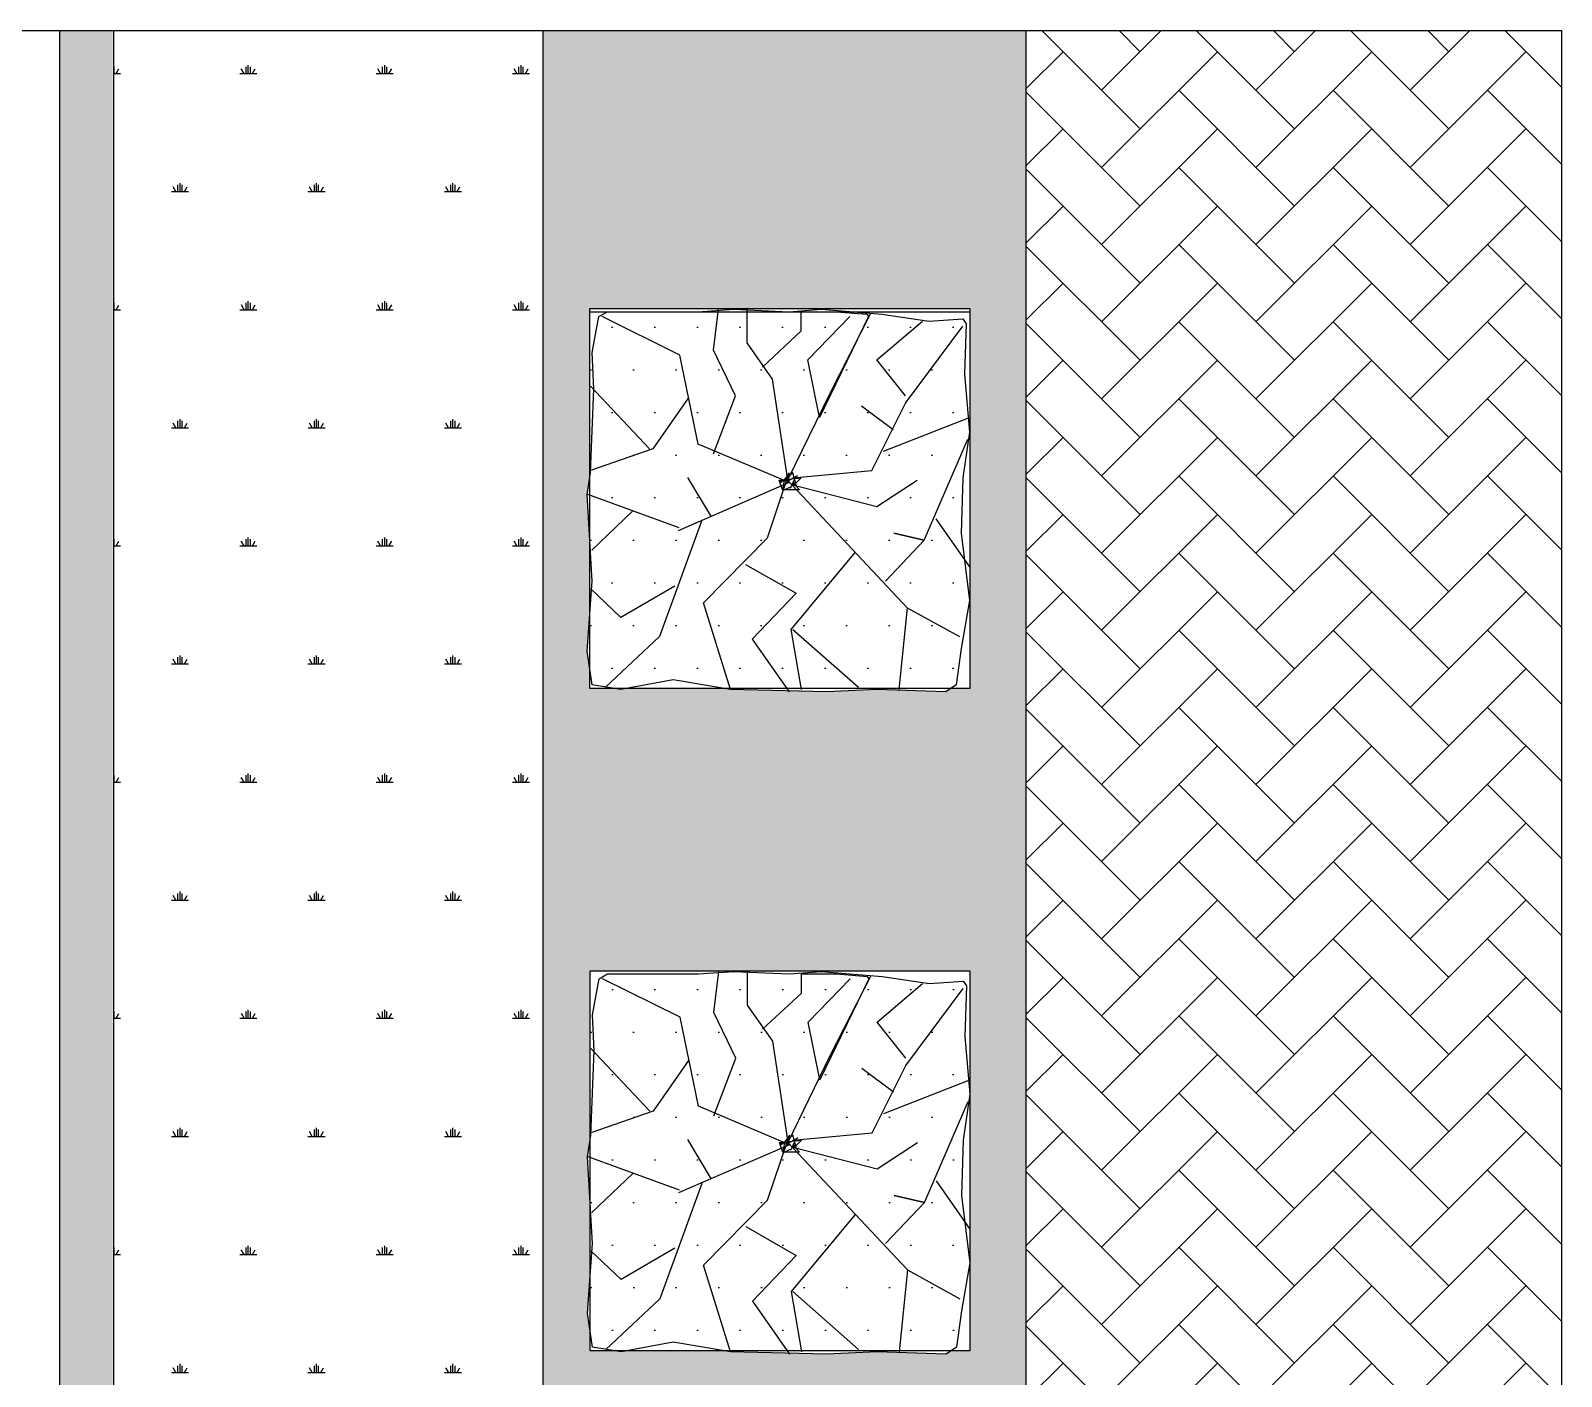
# Model space of a CAD drawing. Header units: millimetres. Extents: x 1205.7 to 1284.3, y 625.1 to 651.5.
# Drawn here: x 1233.114 to 1235.964, y 647.774 to 650.281 of the extents above; entities that cross this region are included whole.
import ezdxf

# ---------------------------------------------------------------- set-up
doc = ezdxf.new("R2010")
doc.units = ezdxf.units.MM
doc.linetypes.add('ACAD_ISO03W100', pattern=[30, 12, -18])
pattern_1 = [(0, (-496.93268, -62.50349), (0.0396875, 0.079375), [0, -0.079375])]
pattern_2 = [(0, (-496.93224, -63.73703), (0.0396875, 0.079375), [0, -0.079375])]

# ---------------------------------------------------------------- blocks, each defined once
blk = doc.blocks.new('hedge 006')
at = {"linetype": 'Continuous'}
for p, q in [((14.7, 556.1), (28, 563.7)), ((28, 563.7), (102.6, 563.7)), ((102.6, 563.7), (171.9, 563.7)), ((171.9, 563.7), (227.9, 567.5)), ((195.9, 502.8), (203.9, 567.5)), ((227.9, 567.5), (315.8, 563.7)), ((249.2, 514.2), (249.2, 567.5)), ((315.8, 563.7), (366.5, 567.5)), ((334.5, 563.7), (390.5, 563.7)), ((334.5, 533.2), (334.5, 563.7)), ((366.5, 567.5), (462.4, 559.9)), ((443.8, 559.9), (379.8, 434.2)), ((390.5, 563.7), (438.4, 559.9)), ((438.4, 559.9), (441.1, 556.1)), ((462.4, 559.9), (537.1, 548.5)), ((4, 498.9), (14.7, 556.1)), ((142.6, 495.1), (20, 556.1)), ((273.2, 476.1), (334.5, 533.2)), ((345.2, 487.5), (411.8, 556.1)), ((441.1, 556.1), (363.8, 396.1)), ((454.4, 487.5), (526.4, 548.5)), ((499.8, 419), (590.4, 540.8)), ((537.1, 548.5), (590.4, 552.3)), ((590.4, 552.3), (595.7, 544.7)), ((595.7, 544.7), (593, 464.7)), ((289.2, 457.1), (249.2, 514.2)), ((6.7, 441.8), (4, 498.9)), ((171.9, 354.2), (142.6, 495.1)), ((230.6, 430.4), (195.9, 502.8)), ((363.8, 396.1), (345.2, 487.5)), ((499.8, 430.4), (454.4, 487.5)), ((593, 464.7), (601, 373.3)), ((94.6, 346.6), (1.3, 445.6)), ((1.3, 308.5), (6.7, 441.8)), ((313.2, 300.9), (289.2, 457.1)), ((155.9, 426.6), (100, 346.6)), ((195.9, 339), (230.6, 430.4)), ((379.8, 434.2), (313.2, 297.1)), ((480.1, 376.5), (430.1, 414)), ((446.4, 312.3), (499.8, 419)), ((465.1, 342.8), (601, 396.1)), ((601, 373.3), (590.4, 300.9)), ((100, 346.6), (1.3, 312.3)), ((315.8, 293.3), (171.9, 354.2)), ((529.1, 201.9), (598.4, 361.8)), ((-4, 274.2), (1.3, 308.5)), ((315.8, 293.3), (139.9, 217.1)), ((192.6, 239), (155.1, 301.5)), ((281.2, 205.7), (313.2, 300.9)), ((299.9, 297.1), (334.5, 300.9)), ((305.2, 281.8), (299.9, 297.1)), ((321.2, 308.5), (302.5, 293.3)), ((302.5, 297.1), (315.8, 297.1)), ((302.5, 293.3), (302.5, 297.1)), ((307.8, 297.1), (305.2, 281.8)), ((315.8, 308.5), (307.8, 297.1)), ((313.2, 293.3), (315.8, 308.5)), ((313.2, 297.1), (502.4, 95.2)), ((315.8, 297.1), (329.2, 304.7)), ((318.5, 285.7), (323.8, 297.1)), ((321.2, 300.9), (446.4, 312.3)), ((326.5, 289.5), (321.2, 308.5)), ((323.8, 297.1), (321.2, 293.3)), ((323.8, 293.3), (321.2, 289.5)), ((321.2, 293.3), (331.8, 281.8)), ((334.5, 300.9), (323.8, 289.5)), ((323.8, 289.5), (323.8, 293.3)), ((454.4, 255.2), (518.4, 297.1)), ((590.4, 300.9), (587.7, 213.3)), ((4, 137.1), (-4, 274.2)), ((141.8, 221.4), (-3, 274.2)), ((331.8, 281.8), (305.2, 281.8)), ((305.2, 281.8), (307.8, 281.8)), ((307.8, 281.8), (315.8, 285.7)), ((315.8, 285.7), (318.5, 285.7)), ((321.2, 289.5), (454.4, 255.2)), ((321.2, 289.5), (326.5, 289.5)), ((67.9, 247.8), (3.2, 186.2)), ((177.2, 232.3), (110.6, 49.5)), ((547.7, 236.1), (601, 160)), ((179.9, 102.8), (281.2, 205.7)), ((467.8, 137.1), (529.1, 201.9)), ((481.1, 213.3), (529.1, 201.9)), ((529.1, 201.9), (481.1, 213.3)), ((587.7, 213.3), (601, 106.6)), ((419.8, 182.8), (318.5, 60.9)), ((246.5, 163.8), (326.5, 118.1)), ((-4, 26.7), (4, 137.1)), ((49.3, 80), (1.3, 125.7)), ((134.6, 129.5), (49.3, 80)), ((222.6, -34.3), (179.9, 102.8)), ((326.5, 118.1), (257.2, 45.7)), ((601, 106.6), (587.7, 30.5)), ((502.4, 95.2), (489.1, -34.3)), ((502.4, 95.2), (585, 49.5)), ((110.6, 49.5), (25.3, -30.5)), ((318.5, 60.9), (334.5, -34.3)), ((321.2, 60.9), (425.1, -30.5)), ((4, -26.7), (-4, 26.7)), ((257.2, 45.7), (315.8, -38.1)), ((587.7, 30.5), (579.7, -26.7)), ((131.9, -19), (49.3, -34.3)), ((222.6, -34.3), (131.9, -19)), ((49.3, -34.3), (4, -26.7)), ((374.5, -38.1), (222.6, -34.3)), ((454.4, -34.3), (374.5, -38.1)), ((563.7, -38.1), (454.4, -34.3)), ((579.7, -26.7), (563.7, -38.1))]:
    blk.add_line(p, q, dxfattribs=at)

msp = doc.modelspace()

# ---------------------------------------------------------------- hatches: boundary and pattern name
at = {"ltscale": 0.01}
h = msp.add_hatch(color=256, dxfattribs=at)
h.dxf.hatch_style = 1
h.paths.add_polyline_path([(1233.1676, 646.1472), (1233.2666, 646.1472), (1233.2666, 650.2809), (1233.1676, 650.2809)])
h = msp.add_hatch(dxfattribs=at)
h.set_pattern_fill('SWAMP', color=256, scale=0.01)
h.set_pattern_definition([(0, (-504.6191, -62.50349), (0.127, 0.219970452), [0.03175, -0.22225]), (90, (-504.60322, -62.50349), (-0.127, 0.219970452), [0.015875, -0.424065905]), (90, (-504.59926, -62.50349), (-0.127, 0.219970452), [0.0127, -0.427240905]), (90, (-504.60719, -62.50349), (-0.127, 0.219970452), [0.0127, -0.427240905]), (60, (-504.59529, -62.50349), (-0.127, 0.219970452), [0.01016, -0.24384]), (120, (-504.61116, -62.50349), (-0.254, 1e-10), [0.01016, -0.24384])])
h.paths.add_polyline_path([(1234.0639, 650.2809), (1233.2681, 650.2809), (1233.2681, 647.8775), (1233.2666, 646.1472), (1234.0639, 646.1472)])
h = msp.add_hatch(dxfattribs=at)
h.set_pattern_fill('GRAVEL', color=256, scale=0.01)
h.set_pattern_definition([(228.0127875, (-504.43622, -62.249487), (-2.03200000016, -2.28599999986), [0.034172144, -3.383048364]), (184.969741, (-504.45908, -62.274887), (3.047999998794, 0.25400001447), [0.058640472, -5.80540489]), (132.5104471, (-504.5175, -62.279967), (2.54000000107, -2.79399999902), [0.041348152, -4.09347228]), (267.273689, (-504.61656, -62.343467), (0.25400000053, 5.07999999997), [0.053400452, -5.286643743]), (292.8336542, (-504.6191, -62.396807), (-1.27000000011, 3.047999999956), [0.05236337, -5.183980775]), (357.273689, (-504.59878, -62.445067), (-5.07999999997, 0.25400000053), [0.053400452, -5.286643743]), (37.69424047, (-504.5454395, -62.447607), (-3.301999999854, -2.54000000019), [0.070619366, -6.99131153]), (72.25532837, (-504.48956, -62.404427), (1.77800000048, 5.58799999985), [0.066671952, -6.60052566]), (121.4295656, (-504.46924, -62.340927), (-2.03200000029, 3.30199999982), [0.0535813, -5.30455457]), (175.2363583, (-504.49718, -62.295207), (2.79399999996, -0.25400000044), [0.061171328, -2.997393695]), (222.3974378, (-504.5581395, -62.290127), (-3.047999999902, -2.794000000106), [0.079107792, -7.83167725]), (138.8140748, (-504.3651, -62.346007), (-1.7779999999, 1.52400000012), [0.027000454, -2.673056582]), (171.4692344, (-504.38542, -62.328227), (3.30200000009, -0.50799999942), [0.051368198, -5.0854639]), (225, (-504.43622, -62.3206), (-4e-17, -0.254), [0.035920934, -0.32328931]), (203.1985905, (-504.454, -62.290127), (1.27000000003, 0.5079999999), [0.019344132, -1.915062237]), (291.8014095, (-504.47178, -62.297747), (-0.254, 0.762), [0.027356562, -1.3404753]), (30.9637565, (-504.46162, -62.323147), (0.762, 0.508), [0.044431966, -1.436629815]), (161.565051, (-504.42352, -62.30029), (0.508, -0.254), [0.032128714, -0.77108981]), (16.3895403, (-504.6191, -62.297747), (2.54, 0.762), [0.0450088, -4.455882667]), (70.3461759, (-504.57592, -62.285047), (-1.0160000001, -2.79399999997), [0.037759894, -3.738221568]), (293.1985905, (-504.42352, -62.249487), (-0.5079999999, 1.27000000004), [0.03868801, -1.89571836]), (343.6104597, (-504.40828, -62.285047), (-2.54000000005, 0.76199999982), [0.0450088, -4.455882667]), (339.4439548, (-504.6191, -62.455227), (-1.27, 0.508), [0.04340352, -2.12677343]), (294.7751406, (-504.57846, -62.470467), (-1.27000000151, 2.79399999931), [0.036367212, -3.600359338]), (66.8014095, (-504.42098, -62.503487), (0.5079999999, 1.27000000003), [0.03868801, -1.89571836]), (17.3540246, (-504.40574, -62.467927), (-3.30199999993, -1.01600000021), [0.042578274, -4.215237598]), (69.4439548, (-504.54544, -62.503487), (-0.508, -1.27), [0.02170176, -2.14847519]), (101.3099325, (-504.43622, -62.503487), (-0.254, 1.016), [0.01295146, -1.282199496]), (165.9637565, (-504.43876, -62.49079), (0.762, -0.254), [0.05236337, -0.99490546]), (186.009006, (-504.48956, -62.478087), (2.53999999999, 0.25400000013), [0.0485267, -4.804136486]), (303.6900675, (-504.46162, -62.34601), (-0.254, 0.508), [0.036632388, -0.879177636]), (353.1572266, (-504.4413, -62.376487), (4.318000000027, -0.507999999774), [0.063955676, -6.331600907]), (60.9453959, (-504.3778, -62.384107), (-1.01600000003, -1.778), [0.026150824, -2.588939232]), (90, (-504.3651, -62.36125), (-0.254, 0.254), [0.01524, -0.23876]), (120.2564372, (-504.49464, -62.470467), (1.01599999988, -1.77800000007), [0.035286696, -3.493394077]), (48.0127875, (-504.51242, -62.439987), (2.03200000017, 2.28599999985), [0.068344288, -3.34887622]), (0, (-504.4667, -62.3892), (0.254, 0.254), [0.06604, -0.18796]), (325.3048465, (-504.40066, -62.389187), (2.54000000096, -1.77799999863), [0.040160956, -3.975931672]), (254.054604, (-504.36764, -62.412047), (-0.254, -1.016), [0.036982908, -1.812165004]), (207.64597536, (-504.3778, -62.447607), (-4.82600000018, -2.539999999663), [0.06021451, -5.961246442]), (175.42607874, (-504.43114, -62.475547), (-3.302, 0.254), [0.063702946, -6.306584646])])
h.paths.add_polyline_path([(1234.9671, 650.2809), (1234.0676, 650.2809), (1234.0676, 646.1472), (1234.9671, 646.1472)])
h.paths.add_polyline_path([(1234.1549, 649.7573), (1234.357, 649.7573), (1234.4229, 649.7618), (1234.5264, 649.7573), (1234.586, 649.7618), (1234.6425, 649.7573), (1234.8625, 649.7573), (1234.8625, 649.0555), (1234.8273, 649.0555), (1234.8182, 649.0489), (1234.6895, 649.0534), (1234.5954, 649.0489), (1234.4166, 649.0534), (1234.4044, 649.0555), (1234.2238, 649.0555), (1234.2127, 649.0534), (1234.2004, 649.0555), (1234.1549, 649.0555), (1234.1549, 649.0919), (1234.1499, 649.1251), (1234.1549, 649.1941), (1234.1549, 649.331), (1234.1499, 649.4166), (1234.1549, 649.4487)], flags=0)
h.paths.add_polyline_path([(1234.1549, 649.7631), (1234.8625, 649.7631), (1234.8625, 649.0555), (1234.8273, 649.0555), (1234.8182, 649.0489), (1234.6895, 649.0534), (1234.5954, 649.0489), (1234.4166, 649.0534), (1234.4044, 649.0555), (1234.2238, 649.0555), (1234.2127, 649.0534), (1234.2004, 649.0555), (1234.1549, 649.0555), (1234.1549, 649.0919), (1234.1499, 649.1251), (1234.1549, 649.1941), (1234.1549, 649.331), (1234.1499, 649.4166), (1234.1549, 649.4487)], flags=16)
h.paths.add_polyline_path([(1234.1625, 649.6138), (1234.1593, 649.6811), (1234.1719, 649.7483), (1234.1876, 649.7573), (1234.2754, 649.7573), (1234.357, 649.7573), (1234.4229, 649.7618), (1234.5264, 649.7573), (1234.586, 649.7618), (1234.699, 649.7528), (1234.7868, 649.7394), (1234.8495, 649.7438), (1234.8558, 649.7349), (1234.8527, 649.6407), (1234.8621, 649.5331), (1234.8495, 649.4479), (1234.8464, 649.3448), (1234.8621, 649.2193), (1234.8464, 649.1296), (1234.837, 649.0624), (1234.8182, 649.0489), (1234.6895, 649.0534), (1234.5954, 649.0489), (1234.4166, 649.0534), (1234.3099, 649.0713), (1234.2127, 649.0534), (1234.1593, 649.0624), (1234.1499, 649.1251), (1234.1593, 649.2552), (1234.1499, 649.4166), (1234.1562, 649.4569)], flags=0)
h.paths.add_polyline_path([(1234.5175, 649.4446), (1234.518, 649.445), (1234.5227, 649.4516), (1234.495, 649.6318), (1234.4781, 649.6559), (1234.5484, 649.7214), (1234.5484, 649.7573), (1234.6142, 649.7573), (1234.6707, 649.7528), (1234.6739, 649.7483), (1234.5829, 649.56), (1234.582, 649.5643), (1234.5279, 649.453), (1234.5327, 649.4569), (1234.5356, 649.4465), (1234.5484, 649.4479), (1234.5382, 649.4371), (1234.5389, 649.4345), (1234.5369, 649.4345), (1234.5452, 649.4255), (1234.5138, 649.4255), (1234.5076, 649.4435)], flags=0)
h.paths.add_polyline_path([(1234.5158, 649.4435), (1234.524, 649.4435), (1234.5239, 649.4428), (1234.5316, 649.4345), (1234.5295, 649.43), (1234.5264, 649.43), (1234.517, 649.4255), (1234.5138, 649.4255), (1234.5169, 649.443)], flags=0)
h.paths.add_polyline_path([(1234.1553, 648.5295), (1234.8629, 648.5295), (1234.8629, 647.8219), (1234.8278, 647.8219), (1234.8186, 647.8154), (1234.69, 647.8199), (1234.5959, 647.8154), (1234.417, 647.8199), (1234.4048, 647.8219), (1234.2243, 647.8219), (1234.2131, 647.8199), (1234.2009, 647.8219), (1234.1553, 647.8219), (1234.1553, 647.8583), (1234.1504, 647.8916), (1234.1553, 647.9606), (1234.1553, 648.0974), (1234.1504, 648.183), (1234.1553, 648.2151)], flags=16)
h.paths.add_polyline_path([(1234.1723, 648.5148), (1234.188, 648.5238), (1234.2759, 648.5238), (1234.3574, 648.5238), (1234.4233, 648.5282), (1234.5268, 648.5238), (1234.5865, 648.5282), (1234.6994, 648.5193), (1234.7872, 648.5058), (1234.85, 648.5103), (1234.8563, 648.5013), (1234.8531, 648.4072), (1234.8625, 648.2996), (1234.85, 648.2144), (1234.8469, 648.1113), (1234.8625, 647.9858), (1234.8469, 647.8961), (1234.8374, 647.8288), (1234.8186, 647.8154), (1234.69, 647.8199), (1234.5959, 647.8154), (1234.417, 647.8199), (1234.3104, 647.8378), (1234.2131, 647.8199), (1234.1598, 647.8288), (1234.1504, 647.8916), (1234.1598, 648.0216), (1234.1504, 648.183), (1234.1566, 648.2234), (1234.1629, 648.3803), (1234.1598, 648.4475)], flags=0)
h.paths.add_polyline_path([(1234.518, 648.211), (1234.5185, 648.2114), (1234.5231, 648.2181), (1234.4955, 648.3982), (1234.4785, 648.4224), (1234.5488, 648.4879), (1234.5488, 648.5238), (1234.6147, 648.5238), (1234.6712, 648.5193), (1234.6743, 648.5148), (1234.5833, 648.3265), (1234.5824, 648.3308), (1234.5283, 648.2195), (1234.5331, 648.2234), (1234.536, 648.213), (1234.5488, 648.2144), (1234.5387, 648.2035), (1234.5394, 648.201), (1234.5373, 648.201), (1234.5457, 648.192), (1234.5143, 648.192), (1234.508, 648.2099)], flags=0)
h.paths.add_polyline_path([(1234.5163, 648.2099), (1234.5245, 648.2099), (1234.5244, 648.2092), (1234.5321, 648.201), (1234.53, 648.1965), (1234.5268, 648.1965), (1234.5174, 648.192), (1234.5143, 648.192), (1234.5174, 648.2095)], flags=0)
h.paths.add_polyline_path([(1234.1549, 647.3197), (1234.8625, 647.3197), (1234.8625, 646.6121), (1234.8273, 646.6121), (1234.8182, 646.6056), (1234.6895, 646.6101), (1234.5954, 646.6056), (1234.4166, 646.6101), (1234.4044, 646.6121), (1234.2238, 646.6121), (1234.2127, 646.6101), (1234.2004, 646.6121), (1234.1549, 646.6121), (1234.1549, 646.6485), (1234.1499, 646.6818), (1234.1549, 646.7508), (1234.1549, 646.8876), (1234.1499, 646.9732), (1234.1549, 647.0053)], flags=16)
h.paths.add_polyline_path([(1234.1719, 647.305), (1234.1876, 647.314), (1234.2754, 647.314), (1234.357, 647.314), (1234.4229, 647.3184), (1234.5264, 647.314), (1234.586, 647.3184), (1234.699, 647.3095), (1234.7868, 647.296), (1234.8495, 647.3005), (1234.8558, 647.2915), (1234.8527, 647.1974), (1234.8621, 647.0898), (1234.8495, 647.0046), (1234.8464, 646.9015), (1234.8621, 646.776), (1234.8464, 646.6863), (1234.837, 646.619), (1234.8182, 646.6056), (1234.6895, 646.6101), (1234.5954, 646.6056), (1234.4166, 646.6101), (1234.3099, 646.628), (1234.2127, 646.6101), (1234.1593, 646.619), (1234.1499, 646.6818), (1234.1593, 646.8118), (1234.1499, 646.9732), (1234.1562, 647.0136), (1234.1625, 647.1705), (1234.1593, 647.2377)], flags=0)
h.paths.add_polyline_path([(1234.5175, 647.0012), (1234.518, 647.0016), (1234.5227, 647.0083), (1234.495, 647.1884), (1234.4781, 647.2126), (1234.5484, 647.2781), (1234.5484, 647.314), (1234.6142, 647.314), (1234.6707, 647.3095), (1234.6739, 647.305), (1234.5829, 647.1167), (1234.582, 647.121), (1234.5279, 647.0097), (1234.5327, 647.0136), (1234.5356, 647.0032), (1234.5484, 647.0046), (1234.5382, 646.9937), (1234.5389, 646.9912), (1234.5369, 646.9912), (1234.5452, 646.9822), (1234.5138, 646.9822), (1234.5076, 647.0001)], flags=0)
h.paths.add_polyline_path([(1234.5158, 647.0001), (1234.524, 647.0001), (1234.5239, 646.9994), (1234.5316, 646.9912), (1234.5295, 646.9867), (1234.5264, 646.9867), (1234.517, 646.9822), (1234.5138, 646.9822), (1234.5169, 646.9997)], flags=0)
at = {"linetype": 'ACAD_ISO03W100', "ltscale": 0.01}
h = msp.add_hatch(dxfattribs=at)
h.set_pattern_fill('AR-HBONE', color=256, scale=0.001)
h.set_pattern_definition([(45, (-504.6191, -62.50349), (0, 0.143684098), [0.3048, -0.1016]), (135, (-504.54726, -62.43165), (1e-17, 0.143684098), [0.3048, -0.1016])])
h.paths.add_polyline_path([(1234.9671, 646.1472), (1235.9642, 646.1472), (1235.9642, 650.2809), (1234.9671, 650.2809)])
h = msp.add_hatch(dxfattribs=at)
h.set_pattern_fill('DOTS', color=256, scale=0.05)
h.set_pattern_definition(pattern_1)
h.paths.add_polyline_path([(1234.747, 649.5952), (1234.6895, 649.6676), (1234.7762, 649.741), (1234.699, 649.7528), (1234.6778, 649.7545), (1234.6578, 649.7151), (1234.5829, 649.56), (1234.582, 649.5643), (1234.5316, 649.4607), (1234.5351, 649.4482), (1234.6801, 649.4614)], flags=16)
h.paths.add_polyline_path([(1234.3267, 649.3525), (1234.5107, 649.4322), (1234.5107, 649.4345), (1234.5061, 649.4476), (1234.357, 649.5107), (1234.339, 649.5971), (1234.2696, 649.4979), (1234.2675, 649.5001), (1234.1569, 649.4617), (1234.15, 649.417)], flags=16)
h.paths.add_polyline_path([(1234.8527, 649.6407), (1234.8561, 649.7443), (1234.8495, 649.7438), (1234.8558, 649.7349), (1234.8527, 649.6407), (1234.8621, 649.5331), (1234.8495, 649.4479), (1234.8464, 649.3448), (1234.8621, 649.2193), (1234.8464, 649.1296), (1234.837, 649.0624), (1234.8182, 649.0489), (1234.6895, 649.0534), (1234.5954, 649.0489), (1234.4166, 649.0534), (1234.3099, 649.0713), (1234.2127, 649.0534), (1234.1593, 649.0624), (1234.1499, 649.1251), (1234.1582, 649.2398), (1234.2127, 649.1879), (1234.3208, 649.2507), (1234.2848, 649.152), (1234.1847, 649.0581), (1234.2127, 649.0534), (1234.3099, 649.0713), (1234.4166, 649.0534), (1234.3664, 649.2148), (1234.4856, 649.3359), (1234.5157, 649.4255), (1234.5138, 649.4255), (1234.517, 649.4435), (1234.5076, 649.4435), (1234.5175, 649.4446), (1234.518, 649.445), (1234.5227, 649.4516), (1234.495, 649.6318), (1234.448, 649.699), (1234.448, 649.7607), (1234.5264, 649.7573), (1234.5484, 649.7589), (1234.5484, 649.7214), (1234.4781, 649.6559), (1234.495, 649.6318), (1234.5227, 649.4516), (1234.5264, 649.4569), (1234.5244, 649.4453), (1234.5484, 649.4479), (1234.5363, 649.4351), (1234.5369, 649.4345), (1234.5389, 649.4345), (1234.5452, 649.4255), (1234.5401, 649.4255), (1234.7025, 649.2523), (1234.7774, 649.3314), (1234.8607, 649.5237), (1234.8621, 649.5331)], flags=16)
h.paths.add_polyline_path([(1234.5141, 649.4442), (1234.5175, 649.4446), (1234.518, 649.445), (1234.5227, 649.4516), (1234.495, 649.6318), (1234.448, 649.699), (1234.448, 649.7607), (1234.4229, 649.7618), (1234.3944, 649.7598), (1234.3852, 649.6856), (1234.426, 649.6004), (1234.3872, 649.4979)], flags=16)
h.paths.add_polyline_path([(1234.5609, 649.6676), (1234.6456, 649.7548), (1234.6142, 649.7573), (1234.5484, 649.7573), (1234.5484, 649.7214), (1234.4781, 649.6559), (1234.495, 649.6318), (1234.5227, 649.4516), (1234.5309, 649.4633), (1234.5316, 649.4607), (1234.582, 649.5643)], flags=16)
h.paths.add_polyline_path([(1234.357, 649.5107), (1234.3872, 649.4979), (1234.426, 649.6004), (1234.3852, 649.6856), (1234.3944, 649.7598), (1234.357, 649.7573), (1234.2754, 649.7573), (1234.1876, 649.7573), (1234.1748, 649.75), (1234.3225, 649.6766)], flags=16)
h.paths.add_polyline_path([(1234.1569, 649.4617), (1234.1549, 649.4487), (1234.1549, 649.4152), (1234.3267, 649.3525), (1234.5107, 649.4322), (1234.5107, 649.4345), (1234.5061, 649.4476), (1234.357, 649.5107), (1234.339, 649.5971), (1234.2696, 649.4979), (1234.2675, 649.5001)], flags=16)
h.paths.add_polyline_path([(1234.1564, 649.4615), (1234.2675, 649.5001), (1234.1624, 649.6117)], flags=16)
h.paths.add_polyline_path([(1234.836, 649.0555), (1234.8625, 649.0555), (1234.8625, 649.2161), (1234.8621, 649.2193), (1234.8464, 649.1296)], flags=17)
h.paths.add_polyline_path([(1234.1549, 649.7631), (1234.1549, 649.0555), (1234.8625, 649.0555), (1234.8625, 649.7631)])
h.paths.add_polyline_path([(1234.8495, 649.7438), (1234.8558, 649.7349), (1234.8527, 649.6407), (1234.8621, 649.5331), (1234.8495, 649.4479), (1234.8464, 649.3448), (1234.8621, 649.2193), (1234.8464, 649.1296), (1234.837, 649.0624), (1234.8182, 649.0489), (1234.6895, 649.0534), (1234.5954, 649.0489), (1234.4166, 649.0534), (1234.3099, 649.0713), (1234.2127, 649.0534), (1234.1593, 649.0624), (1234.1499, 649.1251), (1234.1582, 649.2398), (1234.2127, 649.1879), (1234.3208, 649.2507), (1234.2848, 649.152), (1234.1847, 649.0581), (1234.2127, 649.0534), (1234.3099, 649.0713), (1234.4166, 649.0534), (1234.3664, 649.2148), (1234.4856, 649.3359), (1234.5157, 649.4255), (1234.5138, 649.4255), (1234.517, 649.4435), (1234.5076, 649.4435), (1234.5175, 649.4446), (1234.518, 649.445), (1234.5227, 649.4516), (1234.495, 649.6318), (1234.448, 649.699), (1234.448, 649.7607), (1234.5264, 649.7573), (1234.586, 649.7618), (1234.699, 649.7528), (1234.7868, 649.7394)])
h.paths.add_polyline_path([(1234.8621, 649.2193), (1234.8526, 649.2957), (1234.7966, 649.3757), (1234.7774, 649.3314), (1234.7025, 649.2523), (1234.746, 649.2058), (1234.8497, 649.1485)], flags=16)
h = msp.add_hatch(dxfattribs=at)
h.set_pattern_fill('DOTS', color=256, scale=0.05)
h.set_pattern_definition(pattern_1)
h.paths.add_polyline_path([(1234.747, 649.5952), (1234.6895, 649.6676), (1234.7762, 649.741), (1234.699, 649.7528), (1234.6778, 649.7545), (1234.6578, 649.7151), (1234.5829, 649.56), (1234.582, 649.5643), (1234.5316, 649.4607), (1234.5351, 649.4482), (1234.6801, 649.4614)], flags=16)
h.paths.add_polyline_path([(1234.3267, 649.3525), (1234.5107, 649.4322), (1234.5107, 649.4345), (1234.5061, 649.4476), (1234.357, 649.5107), (1234.339, 649.5971), (1234.2696, 649.4979), (1234.2675, 649.5001), (1234.1569, 649.4617), (1234.15, 649.417)], flags=16)
h.paths.add_polyline_path([(1234.8527, 649.6407), (1234.8561, 649.7443), (1234.8495, 649.7438), (1234.8558, 649.7349), (1234.8527, 649.6407), (1234.8621, 649.5331), (1234.8495, 649.4479), (1234.8464, 649.3448), (1234.8621, 649.2193), (1234.8464, 649.1296), (1234.837, 649.0624), (1234.8182, 649.0489), (1234.6895, 649.0534), (1234.5954, 649.0489), (1234.4166, 649.0534), (1234.3099, 649.0713), (1234.2127, 649.0534), (1234.1593, 649.0624), (1234.1499, 649.1251), (1234.1582, 649.2398), (1234.2127, 649.1879), (1234.3208, 649.2507), (1234.2848, 649.152), (1234.1847, 649.0581), (1234.2127, 649.0534), (1234.3099, 649.0713), (1234.4166, 649.0534), (1234.3664, 649.2148), (1234.4856, 649.3359), (1234.5157, 649.4255), (1234.5138, 649.4255), (1234.517, 649.4435), (1234.5076, 649.4435), (1234.5175, 649.4446), (1234.518, 649.445), (1234.5227, 649.4516), (1234.495, 649.6318), (1234.448, 649.699), (1234.448, 649.7607), (1234.5264, 649.7573), (1234.5484, 649.7589), (1234.5484, 649.7214), (1234.4781, 649.6559), (1234.495, 649.6318), (1234.5227, 649.4516), (1234.5264, 649.4569), (1234.5244, 649.4453), (1234.5484, 649.4479), (1234.5363, 649.4351), (1234.5369, 649.4345), (1234.5389, 649.4345), (1234.5452, 649.4255), (1234.5401, 649.4255), (1234.7025, 649.2523), (1234.7774, 649.3314), (1234.8607, 649.5237), (1234.8621, 649.5331)], flags=17)
h.paths.add_polyline_path([(1234.5141, 649.4442), (1234.5175, 649.4446), (1234.518, 649.445), (1234.5227, 649.4516), (1234.495, 649.6318), (1234.448, 649.699), (1234.448, 649.7607), (1234.4229, 649.7618), (1234.3944, 649.7598), (1234.3852, 649.6856), (1234.426, 649.6004), (1234.3872, 649.4979)], flags=17)
h.paths.add_polyline_path([(1234.5609, 649.6676), (1234.6456, 649.7548), (1234.6142, 649.7573), (1234.5484, 649.7573), (1234.5484, 649.7214), (1234.4781, 649.6559), (1234.495, 649.6318), (1234.5227, 649.4516), (1234.5309, 649.4633), (1234.5316, 649.4607), (1234.582, 649.5643)], flags=16)
h.paths.add_polyline_path([(1234.357, 649.5107), (1234.3872, 649.4979), (1234.426, 649.6004), (1234.3852, 649.6856), (1234.3944, 649.7598), (1234.357, 649.7573), (1234.2754, 649.7573), (1234.1876, 649.7573), (1234.1748, 649.75), (1234.3225, 649.6766)], flags=16)
h.paths.add_polyline_path([(1234.1569, 649.4617), (1234.1549, 649.4487), (1234.1549, 649.4152), (1234.3267, 649.3525), (1234.5107, 649.4322), (1234.5107, 649.4345), (1234.5061, 649.4476), (1234.357, 649.5107), (1234.339, 649.5971), (1234.2696, 649.4979), (1234.2675, 649.5001)], flags=0)
h.paths.add_polyline_path([(1234.1564, 649.4615), (1234.2675, 649.5001), (1234.1624, 649.6117)], flags=16)
h.paths.add_polyline_path([(1234.836, 649.0555), (1234.8625, 649.0555), (1234.8625, 649.2161), (1234.8621, 649.2193), (1234.8464, 649.1296)])
h.paths.add_polyline_path([(1234.8495, 649.7438), (1234.8558, 649.7349), (1234.8527, 649.6407), (1234.8621, 649.5331), (1234.8495, 649.4479), (1234.8464, 649.3448), (1234.8621, 649.2193), (1234.8464, 649.1296), (1234.837, 649.0624), (1234.8182, 649.0489), (1234.6895, 649.0534), (1234.5954, 649.0489), (1234.4166, 649.0534), (1234.3099, 649.0713), (1234.2127, 649.0534), (1234.1593, 649.0624), (1234.1499, 649.1251), (1234.1582, 649.2398), (1234.2127, 649.1879), (1234.3208, 649.2507), (1234.2848, 649.152), (1234.1847, 649.0581), (1234.2127, 649.0534), (1234.3099, 649.0713), (1234.4166, 649.0534), (1234.3664, 649.2148), (1234.4856, 649.3359), (1234.5157, 649.4255), (1234.5138, 649.4255), (1234.517, 649.4435), (1234.5076, 649.4435), (1234.5175, 649.4446), (1234.518, 649.445), (1234.5227, 649.4516), (1234.495, 649.6318), (1234.448, 649.699), (1234.448, 649.7607), (1234.5264, 649.7573), (1234.586, 649.7618), (1234.699, 649.7528), (1234.7868, 649.7394)])
h.paths.add_polyline_path([(1234.8621, 649.2193), (1234.8526, 649.2957), (1234.7966, 649.3757), (1234.7774, 649.3314), (1234.7025, 649.2523), (1234.746, 649.2058), (1234.8497, 649.1485)], flags=16)
h = msp.add_hatch(dxfattribs=at)
h.set_pattern_fill('DOTS', color=256, scale=0.05)
h.set_pattern_definition(pattern_1)
h.paths.add_polyline_path([(1234.747, 649.5952), (1234.6895, 649.6676), (1234.7762, 649.741), (1234.699, 649.7528), (1234.6778, 649.7545), (1234.6578, 649.7151), (1234.5829, 649.56), (1234.582, 649.5643), (1234.5316, 649.4607), (1234.5351, 649.4482), (1234.6801, 649.4614)], flags=17)
h.paths.add_polyline_path([(1234.3267, 649.3525), (1234.5107, 649.4322), (1234.5107, 649.4345), (1234.5061, 649.4476), (1234.357, 649.5107), (1234.339, 649.5971), (1234.2696, 649.4979), (1234.2675, 649.5001), (1234.1569, 649.4617), (1234.15, 649.417)], flags=17)
h.paths.add_polyline_path([(1234.8527, 649.6407), (1234.8561, 649.7443), (1234.8495, 649.7438), (1234.8558, 649.7349), (1234.8527, 649.6407), (1234.8621, 649.5331), (1234.8495, 649.4479), (1234.8464, 649.3448), (1234.8621, 649.2193), (1234.8464, 649.1296), (1234.837, 649.0624), (1234.8182, 649.0489), (1234.6895, 649.0534), (1234.5954, 649.0489), (1234.4166, 649.0534), (1234.3099, 649.0713), (1234.2127, 649.0534), (1234.1593, 649.0624), (1234.1499, 649.1251), (1234.1582, 649.2398), (1234.2127, 649.1879), (1234.3208, 649.2507), (1234.2848, 649.152), (1234.1847, 649.0581), (1234.2127, 649.0534), (1234.3099, 649.0713), (1234.4166, 649.0534), (1234.3664, 649.2148), (1234.4856, 649.3359), (1234.5157, 649.4255), (1234.5138, 649.4255), (1234.517, 649.4435), (1234.5076, 649.4435), (1234.5175, 649.4446), (1234.518, 649.445), (1234.5227, 649.4516), (1234.495, 649.6318), (1234.448, 649.699), (1234.448, 649.7607), (1234.5264, 649.7573), (1234.5484, 649.7589), (1234.5484, 649.7214), (1234.4781, 649.6559), (1234.495, 649.6318), (1234.5227, 649.4516), (1234.5264, 649.4569), (1234.5244, 649.4453), (1234.5484, 649.4479), (1234.5363, 649.4351), (1234.5369, 649.4345), (1234.5389, 649.4345), (1234.5452, 649.4255), (1234.5401, 649.4255), (1234.7025, 649.2523), (1234.7774, 649.3314), (1234.8607, 649.5237), (1234.8621, 649.5331)])
h.paths.add_polyline_path([(1234.5141, 649.4442), (1234.5175, 649.4446), (1234.518, 649.445), (1234.5227, 649.4516), (1234.495, 649.6318), (1234.448, 649.699), (1234.448, 649.7607), (1234.4229, 649.7618), (1234.3944, 649.7598), (1234.3852, 649.6856), (1234.426, 649.6004), (1234.3872, 649.4979)])
h.paths.add_polyline_path([(1234.5609, 649.6676), (1234.6456, 649.7548), (1234.6142, 649.7573), (1234.5484, 649.7573), (1234.5484, 649.7214), (1234.4781, 649.6559), (1234.495, 649.6318), (1234.5227, 649.4516), (1234.5309, 649.4633), (1234.5316, 649.4607), (1234.582, 649.5643)], flags=17)
h.paths.add_polyline_path([(1234.357, 649.5107), (1234.3872, 649.4979), (1234.426, 649.6004), (1234.3852, 649.6856), (1234.3944, 649.7598), (1234.357, 649.7573), (1234.2754, 649.7573), (1234.1876, 649.7573), (1234.1748, 649.75), (1234.3225, 649.6766)], flags=17)
h.paths.add_polyline_path([(1234.1569, 649.4617), (1234.1549, 649.4487), (1234.1549, 649.4152), (1234.3267, 649.3525), (1234.5107, 649.4322), (1234.5107, 649.4345), (1234.5061, 649.4476), (1234.357, 649.5107), (1234.339, 649.5971), (1234.2696, 649.4979), (1234.2675, 649.5001)], flags=16)
h.paths.add_polyline_path([(1234.1564, 649.4615), (1234.2675, 649.5001), (1234.1624, 649.6117)], flags=17)
h.paths.add_polyline_path([(1234.836, 649.0555), (1234.8625, 649.0555), (1234.8625, 649.2161), (1234.8621, 649.2193), (1234.8464, 649.1296)])
h.paths.add_polyline_path([(1234.3637, 649.3685), (1234.2848, 649.152), (1234.1847, 649.0581), (1234.2127, 649.0534), (1234.3099, 649.0713), (1234.4166, 649.0534), (1234.3664, 649.2148), (1234.4856, 649.3359), (1234.5148, 649.4228), (1234.5114, 649.4325)], flags=17)
h.paths.add_polyline_path([(1234.5076, 649.4435), (1234.5158, 649.4435), (1234.5141, 649.4442)], flags=17)
h.paths.add_polyline_path([(1234.235, 649.3859), (1234.1561, 649.3108), (1234.1499, 649.417)])
h.paths.add_polyline_path([(1234.8621, 649.2193), (1234.8526, 649.2957), (1234.7966, 649.3757), (1234.7774, 649.3314), (1234.7025, 649.2523), (1234.746, 649.2058), (1234.8497, 649.1485)], flags=17)
h = msp.add_hatch(dxfattribs=at)
h.set_pattern_fill('DOTS', color=256, scale=0.05)
h.set_pattern_definition(pattern_2)
h.paths.add_polyline_path([(1234.8625, 648.2996), (1234.85, 648.2144), (1234.8469, 648.1113), (1234.8625, 647.9858), (1234.8469, 647.8961), (1234.8374, 647.8288), (1234.8186, 647.8154), (1234.69, 647.8199), (1234.5959, 647.8154), (1234.417, 647.8199), (1234.3104, 647.8378), (1234.2131, 647.8199), (1234.1851, 647.8246), (1234.2853, 647.9185), (1234.3642, 648.135), (1234.5119, 648.1989), (1234.508, 648.2099), (1234.518, 648.211), (1234.5185, 648.2114), (1234.5268, 648.2234), (1234.5258, 648.2174), (1234.5283, 648.2195), (1234.6021, 648.3713), (1234.6583, 648.4816), (1234.6743, 648.5148), (1234.6712, 648.5193), (1234.6147, 648.5238), (1234.5865, 648.5282), (1234.6994, 648.5193), (1234.7872, 648.5058), (1234.85, 648.5103), (1234.8563, 648.5013), (1234.8531, 648.4072)], flags=16)
h.paths.add_polyline_path([(1234.5394, 648.201), (1234.5373, 648.201), (1234.5457, 648.192), (1234.5143, 648.192), (1234.5174, 648.2099), (1234.5268, 648.2099), (1234.5355, 648.2149)], flags=0)
h.paths.add_polyline_path([(1234.5322, 648.2012), (1234.5321, 648.201), (1234.5327, 648.2003), (1234.5363, 648.2054), (1234.5363, 648.2001)], flags=0)
h.paths.add_polyline_path([(1234.4955, 648.3982), (1234.4484, 648.4655), (1234.4484, 648.5271), (1234.4233, 648.5282), (1234.3948, 648.5263), (1234.3857, 648.452), (1234.4264, 648.3668), (1234.3876, 648.2644), (1234.5146, 648.2106), (1234.518, 648.211), (1234.5185, 648.2114), (1234.5231, 648.2181)], flags=16)
h.paths.add_polyline_path([(1234.6021, 648.3713), (1234.6583, 648.4816), (1234.6743, 648.5148), (1234.6712, 648.5193), (1234.6147, 648.5238), (1234.5488, 648.5238), (1234.5488, 648.4879), (1234.4785, 648.4224), (1234.4955, 648.3982), (1234.5231, 648.2181), (1234.5268, 648.2234), (1234.5258, 648.2174), (1234.5283, 648.2195)], flags=0)
h.paths.add_polyline_path([(1234.3857, 648.452), (1234.3948, 648.5263), (1234.3574, 648.5238), (1234.2759, 648.5238), (1234.188, 648.5238), (1234.1723, 648.5148), (1234.1598, 648.4475), (1234.163, 648.378), (1234.268, 648.2666), (1234.2727, 648.2682), (1234.3394, 648.3636), (1234.3574, 648.2772), (1234.3876, 648.2644), (1234.4264, 648.3668)], flags=16)
h.paths.add_polyline_path([(1234.3574, 648.2772), (1234.3394, 648.3636), (1234.2727, 648.2682), (1234.268, 648.2666), (1234.1568, 648.2279), (1234.1566, 648.2234), (1234.1553, 648.2151), (1234.1553, 648.0974), (1234.1598, 648.0216), (1234.1553, 647.9606), (1234.1553, 647.8583), (1234.1598, 647.8288), (1234.1851, 647.8246), (1234.2853, 647.9185), (1234.3637, 648.1337), (1234.3642, 648.135), (1234.5119, 648.1989), (1234.508, 648.2099), (1234.5146, 648.2106)], flags=0)
h.paths.add_polyline_path([(1234.1628, 648.3782), (1234.1568, 648.2279), (1234.268, 648.2666)], flags=16)
h.paths.add_polyline_path([(1234.8629, 648.048), (1234.853, 648.0622), (1234.8625, 647.9858), (1234.8469, 647.8961), (1234.8374, 647.8288), (1234.8278, 647.8219), (1234.8629, 647.8219)], flags=16)
h.paths.add_polyline_path([(1234.8629, 648.048), (1234.853, 648.0622), (1234.8625, 647.9858), (1234.8469, 647.8961), (1234.8374, 647.8288), (1234.8186, 647.8154), (1234.69, 647.8199), (1234.5959, 647.8154), (1234.417, 647.8199), (1234.3104, 647.8378), (1234.2131, 647.8199), (1234.1598, 647.8288), (1234.1504, 647.8916), (1234.1598, 648.0216), (1234.1504, 648.183), (1234.1566, 648.2234), (1234.1629, 648.3803), (1234.1598, 648.4475), (1234.1723, 648.5148), (1234.188, 648.5238), (1234.2759, 648.5238), (1234.3574, 648.5238), (1234.3948, 648.5263), (1234.3952, 648.5295), (1234.8629, 648.5295)])
h.paths.add_polyline_path([(1234.4785, 648.4224), (1234.5488, 648.4879), (1234.5488, 648.5238), (1234.6147, 648.5238), (1234.6712, 648.5193), (1234.6748, 648.5141), (1234.6583, 648.4816), (1234.5833, 648.3265), (1234.5824, 648.3308), (1234.5283, 648.2195), (1234.5331, 648.2234), (1234.536, 648.213), (1234.5488, 648.2144), (1234.5387, 648.2035), (1234.5394, 648.201), (1234.5373, 648.201), (1234.5457, 648.192), (1234.5143, 648.192), (1234.508, 648.2099), (1234.518, 648.211), (1234.5185, 648.2114), (1234.5231, 648.2181), (1234.4955, 648.3982)], flags=16)
h.paths.add_polyline_path([(1234.5245, 648.2099), (1234.5239, 648.2067), (1234.5268, 648.2054), (1234.5196, 648.2023), (1234.5162, 648.192), (1234.5143, 648.192), (1234.5174, 648.2095), (1234.5163, 648.2099)], flags=0)
h.paths.add_polyline_path([(1234.5394, 648.201), (1234.5373, 648.201), (1234.5457, 648.192), (1234.5143, 648.192), (1234.5174, 648.2099), (1234.5166, 648.2099), (1234.5112, 648.2054), (1234.5112, 648.2099), (1234.5166, 648.2099), (1234.5185, 648.2114), (1234.5231, 648.2181), (1234.4955, 648.3982), (1234.4785, 648.4224), (1234.5488, 648.4879), (1234.5488, 648.5238), (1234.6147, 648.5238), (1234.6712, 648.5193), (1234.6748, 648.5141), (1234.6583, 648.4816), (1234.5833, 648.3265), (1234.5824, 648.3308), (1234.5283, 648.2195), (1234.5331, 648.2234)], flags=16)
h.paths.add_polyline_path([(1234.6021, 648.3713), (1234.6583, 648.4816), (1234.6743, 648.5148), (1234.6712, 648.5193), (1234.6147, 648.5238), (1234.5488, 648.5238), (1234.5488, 648.4879), (1234.4785, 648.4224), (1234.4955, 648.3982), (1234.5231, 648.2181), (1234.5268, 648.2234), (1234.5258, 648.2174), (1234.5283, 648.2195), (1234.5824, 648.3308)], flags=0)
h.paths.add_polyline_path([(1234.508, 648.2099), (1234.5146, 648.2106), (1234.3574, 648.2772), (1234.3394, 648.3636), (1234.2727, 648.2682), (1234.1568, 648.2279), (1234.1566, 648.2234), (1234.1553, 648.2151), (1234.1553, 648.0974), (1234.1598, 648.0216), (1234.1553, 647.9606), (1234.1553, 647.8583), (1234.1598, 647.8288), (1234.1851, 647.8246), (1234.2853, 647.9185), (1234.3637, 648.1337), (1234.3642, 648.135), (1234.5119, 648.1989)], flags=0)
h.paths.add_polyline_path([(1234.3857, 648.452), (1234.3948, 648.5263), (1234.3574, 648.5238), (1234.2759, 648.5238), (1234.188, 648.5238), (1234.1723, 648.5148), (1234.1598, 648.4475), (1234.163, 648.378), (1234.268, 648.2666), (1234.2727, 648.2682), (1234.3386, 648.3624), (1234.3394, 648.3636), (1234.3574, 648.2772), (1234.3876, 648.2644), (1234.4264, 648.3668)], flags=0)
h.paths.add_polyline_path([(1234.3637, 648.1337), (1234.3642, 648.135), (1234.5119, 648.1989), (1234.508, 648.2099), (1234.5146, 648.2106), (1234.3574, 648.2772), (1234.3394, 648.3636), (1234.3386, 648.3624), (1234.2727, 648.2682), (1234.268, 648.2666), (1234.1568, 648.2279), (1234.1566, 648.2234), (1234.1553, 648.2151), (1234.1553, 648.0974), (1234.1598, 648.0216), (1234.1553, 647.9606), (1234.1553, 647.8583), (1234.1598, 647.8288), (1234.1851, 647.8246), (1234.2853, 647.9185)], flags=16)
h = msp.add_hatch(dxfattribs=at)
h.set_pattern_fill('DOTS', color=256, scale=0.05)
h.set_pattern_definition(pattern_2)
h.paths.add_polyline_path([(1234.8625, 648.2996), (1234.85, 648.2144), (1234.8469, 648.1113), (1234.8625, 647.9858), (1234.8469, 647.8961), (1234.8374, 647.8288), (1234.8186, 647.8154), (1234.69, 647.8199), (1234.5959, 647.8154), (1234.417, 647.8199), (1234.3104, 647.8378), (1234.2131, 647.8199), (1234.1851, 647.8246), (1234.2853, 647.9185), (1234.3642, 648.135), (1234.5119, 648.1989), (1234.508, 648.2099), (1234.518, 648.211), (1234.5185, 648.2114), (1234.5268, 648.2234), (1234.5258, 648.2174), (1234.5283, 648.2195), (1234.6021, 648.3713), (1234.6583, 648.4816), (1234.6743, 648.5148), (1234.6712, 648.5193), (1234.6147, 648.5238), (1234.5865, 648.5282), (1234.6994, 648.5193), (1234.7872, 648.5058), (1234.85, 648.5103), (1234.8563, 648.5013), (1234.8531, 648.4072)], flags=16)
h.paths.add_polyline_path([(1234.5394, 648.201), (1234.5373, 648.201), (1234.5457, 648.192), (1234.5143, 648.192), (1234.5174, 648.2099), (1234.5268, 648.2099), (1234.5355, 648.2149)], flags=0)
h.paths.add_polyline_path([(1234.5322, 648.2012), (1234.5321, 648.201), (1234.5327, 648.2003), (1234.5363, 648.2054), (1234.5363, 648.2001)], flags=0)
h.paths.add_polyline_path([(1234.4955, 648.3982), (1234.4484, 648.4655), (1234.4484, 648.5271), (1234.4233, 648.5282), (1234.3948, 648.5263), (1234.3857, 648.452), (1234.4264, 648.3668), (1234.3876, 648.2644), (1234.5146, 648.2106), (1234.518, 648.211), (1234.5185, 648.2114), (1234.5231, 648.2181)], flags=16)
h.paths.add_polyline_path([(1234.6021, 648.3713), (1234.6583, 648.4816), (1234.6743, 648.5148), (1234.6712, 648.5193), (1234.6147, 648.5238), (1234.5488, 648.5238), (1234.5488, 648.4879), (1234.4785, 648.4224), (1234.4955, 648.3982), (1234.5231, 648.2181), (1234.5268, 648.2234), (1234.5258, 648.2174), (1234.5283, 648.2195)], flags=0)
h.paths.add_polyline_path([(1234.3857, 648.452), (1234.3948, 648.5263), (1234.3574, 648.5238), (1234.2759, 648.5238), (1234.188, 648.5238), (1234.1723, 648.5148), (1234.1598, 648.4475), (1234.163, 648.378), (1234.268, 648.2666), (1234.2727, 648.2682), (1234.3394, 648.3636), (1234.3574, 648.2772), (1234.3876, 648.2644), (1234.4264, 648.3668)], flags=16)
h.paths.add_polyline_path([(1234.3574, 648.2772), (1234.3394, 648.3636), (1234.2727, 648.2682), (1234.268, 648.2666), (1234.1568, 648.2279), (1234.1566, 648.2234), (1234.1553, 648.2151), (1234.1553, 648.0974), (1234.1598, 648.0216), (1234.1553, 647.9606), (1234.1553, 647.8583), (1234.1598, 647.8288), (1234.1851, 647.8246), (1234.2853, 647.9185), (1234.3637, 648.1337), (1234.3642, 648.135), (1234.5119, 648.1989), (1234.508, 648.2099), (1234.5146, 648.2106)], flags=0)
h.paths.add_polyline_path([(1234.1628, 648.3782), (1234.1568, 648.2279), (1234.268, 648.2666)], flags=16)
h.paths.add_polyline_path([(1234.8629, 648.048), (1234.853, 648.0622), (1234.8625, 647.9858), (1234.8469, 647.8961), (1234.8374, 647.8288), (1234.8278, 647.8219), (1234.8629, 647.8219)], flags=16)
h.paths.add_polyline_path([(1234.8629, 648.5295), (1234.1553, 648.5295), (1234.1553, 648.2151), (1234.1566, 648.2234), (1234.1568, 648.2279), (1234.1629, 648.3803), (1234.1598, 648.4475), (1234.1723, 648.5148), (1234.188, 648.5238), (1234.2759, 648.5238), (1234.3574, 648.5238), (1234.3948, 648.5263), (1234.4233, 648.5282), (1234.4484, 648.5271), (1234.4484, 648.4655), (1234.4785, 648.4224), (1234.5488, 648.4879), (1234.5488, 648.5238), (1234.6147, 648.5238), (1234.5865, 648.5282), (1234.6994, 648.5193), (1234.7872, 648.5058), (1234.85, 648.5103), (1234.8563, 648.5013), (1234.8531, 648.4072), (1234.8625, 648.2996), (1234.85, 648.2144), (1234.8469, 648.1113), (1234.853, 648.0622), (1234.8629, 648.048)], flags=17)
h.paths.add_polyline_path([(1234.4785, 648.4224), (1234.5488, 648.4879), (1234.5488, 648.5238), (1234.6147, 648.5238), (1234.6712, 648.5193), (1234.6748, 648.5141), (1234.6583, 648.4816), (1234.5833, 648.3265), (1234.5824, 648.3308), (1234.5283, 648.2195), (1234.5331, 648.2234), (1234.536, 648.213), (1234.5488, 648.2144), (1234.5387, 648.2035), (1234.5394, 648.201), (1234.5373, 648.201), (1234.5457, 648.192), (1234.5143, 648.192), (1234.508, 648.2099), (1234.518, 648.211), (1234.5185, 648.2114), (1234.5231, 648.2181), (1234.4955, 648.3982)], flags=16)
h.paths.add_polyline_path([(1234.5245, 648.2099), (1234.5239, 648.2067), (1234.5268, 648.2054), (1234.5196, 648.2023), (1234.5162, 648.192), (1234.5143, 648.192), (1234.5174, 648.2095), (1234.5163, 648.2099)], flags=0)
h.paths.add_polyline_path([(1234.5394, 648.201), (1234.5373, 648.201), (1234.5457, 648.192), (1234.5143, 648.192), (1234.5174, 648.2099), (1234.5166, 648.2099), (1234.5112, 648.2054), (1234.5112, 648.2099), (1234.5166, 648.2099), (1234.5185, 648.2114), (1234.5231, 648.2181), (1234.4955, 648.3982), (1234.4785, 648.4224), (1234.5488, 648.4879), (1234.5488, 648.5238), (1234.6147, 648.5238), (1234.6712, 648.5193), (1234.6748, 648.5141), (1234.6583, 648.4816), (1234.5833, 648.3265), (1234.5824, 648.3308), (1234.5283, 648.2195), (1234.5331, 648.2234)], flags=16)
h.paths.add_polyline_path([(1234.6021, 648.3713), (1234.6583, 648.4816), (1234.6743, 648.5148), (1234.6712, 648.5193), (1234.6147, 648.5238), (1234.5488, 648.5238), (1234.5488, 648.4879), (1234.4785, 648.4224), (1234.4955, 648.3982), (1234.5231, 648.2181), (1234.5268, 648.2234), (1234.5258, 648.2174), (1234.5283, 648.2195), (1234.5824, 648.3308)], flags=0)
h.paths.add_polyline_path([(1234.508, 648.2099), (1234.5146, 648.2106), (1234.3574, 648.2772), (1234.3394, 648.3636), (1234.2727, 648.2682), (1234.1568, 648.2279), (1234.1566, 648.2234), (1234.1553, 648.2151), (1234.1553, 648.0974), (1234.1598, 648.0216), (1234.1553, 647.9606), (1234.1553, 647.8583), (1234.1598, 647.8288), (1234.1851, 647.8246), (1234.2853, 647.9185), (1234.3637, 648.1337), (1234.3642, 648.135), (1234.5119, 648.1989)], flags=0)
h.paths.add_polyline_path([(1234.3857, 648.452), (1234.3948, 648.5263), (1234.3574, 648.5238), (1234.2759, 648.5238), (1234.188, 648.5238), (1234.1723, 648.5148), (1234.1598, 648.4475), (1234.163, 648.378), (1234.268, 648.2666), (1234.2727, 648.2682), (1234.3386, 648.3624), (1234.3394, 648.3636), (1234.3574, 648.2772), (1234.3876, 648.2644), (1234.4264, 648.3668)], flags=0)
h.paths.add_polyline_path([(1234.3637, 648.1337), (1234.3642, 648.135), (1234.5119, 648.1989), (1234.508, 648.2099), (1234.5146, 648.2106), (1234.3574, 648.2772), (1234.3394, 648.3636), (1234.3386, 648.3624), (1234.2727, 648.2682), (1234.268, 648.2666), (1234.1568, 648.2279), (1234.1566, 648.2234), (1234.1553, 648.2151), (1234.1553, 648.0974), (1234.1598, 648.0216), (1234.1553, 647.9606), (1234.1553, 647.8583), (1234.1598, 647.8288), (1234.1851, 647.8246), (1234.2853, 647.9185)], flags=16)
h = msp.add_hatch(dxfattribs=at)
h.set_pattern_fill('DOTS', color=256, scale=0.05)
h.set_pattern_definition(pattern_2)
h.paths.add_polyline_path([(1234.8625, 648.2996), (1234.85, 648.2144), (1234.8469, 648.1113), (1234.8625, 647.9858), (1234.8469, 647.8961), (1234.8374, 647.8288), (1234.8186, 647.8154), (1234.69, 647.8199), (1234.5959, 647.8154), (1234.417, 647.8199), (1234.3104, 647.8378), (1234.2131, 647.8199), (1234.1851, 647.8246), (1234.2853, 647.9185), (1234.3642, 648.135), (1234.5119, 648.1989), (1234.508, 648.2099), (1234.518, 648.211), (1234.5185, 648.2114), (1234.5268, 648.2234), (1234.5258, 648.2174), (1234.5283, 648.2195), (1234.6021, 648.3713), (1234.6583, 648.4816), (1234.6743, 648.5148), (1234.6712, 648.5193), (1234.6147, 648.5238), (1234.5865, 648.5282), (1234.6994, 648.5193), (1234.7872, 648.5058), (1234.85, 648.5103), (1234.8563, 648.5013), (1234.8531, 648.4072)], flags=16)
h.paths.add_polyline_path([(1234.5394, 648.201), (1234.5373, 648.201), (1234.5457, 648.192), (1234.5143, 648.192), (1234.5174, 648.2099), (1234.5268, 648.2099), (1234.5355, 648.2149)], flags=0)
h.paths.add_polyline_path([(1234.5322, 648.2012), (1234.5321, 648.201), (1234.5327, 648.2003), (1234.5363, 648.2054), (1234.5363, 648.2001)], flags=0)
h.paths.add_polyline_path([(1234.4955, 648.3982), (1234.4484, 648.4655), (1234.4484, 648.5271), (1234.4233, 648.5282), (1234.3948, 648.5263), (1234.3857, 648.452), (1234.4264, 648.3668), (1234.3876, 648.2644), (1234.5146, 648.2106), (1234.518, 648.211), (1234.5185, 648.2114), (1234.5231, 648.2181)], flags=16)
h.paths.add_polyline_path([(1234.6021, 648.3713), (1234.6583, 648.4816), (1234.6743, 648.5148), (1234.6712, 648.5193), (1234.6147, 648.5238), (1234.5488, 648.5238), (1234.5488, 648.4879), (1234.4785, 648.4224), (1234.4955, 648.3982), (1234.5231, 648.2181), (1234.5268, 648.2234), (1234.5258, 648.2174), (1234.5283, 648.2195)], flags=0)
h.paths.add_polyline_path([(1234.3857, 648.452), (1234.3948, 648.5263), (1234.3574, 648.5238), (1234.2759, 648.5238), (1234.188, 648.5238), (1234.1723, 648.5148), (1234.1598, 648.4475), (1234.163, 648.378), (1234.268, 648.2666), (1234.2727, 648.2682), (1234.3394, 648.3636), (1234.3574, 648.2772), (1234.3876, 648.2644), (1234.4264, 648.3668)], flags=16)
h.paths.add_polyline_path([(1234.3574, 648.2772), (1234.3394, 648.3636), (1234.2727, 648.2682), (1234.268, 648.2666), (1234.1568, 648.2279), (1234.1566, 648.2234), (1234.1553, 648.2151), (1234.1553, 648.0974), (1234.1598, 648.0216), (1234.1553, 647.9606), (1234.1553, 647.8583), (1234.1598, 647.8288), (1234.1851, 647.8246), (1234.2853, 647.9185), (1234.3637, 648.1337), (1234.3642, 648.135), (1234.5119, 648.1989), (1234.508, 648.2099), (1234.5146, 648.2106)], flags=0)
h.paths.add_polyline_path([(1234.1628, 648.3782), (1234.1568, 648.2279), (1234.268, 648.2666)], flags=16)
h.paths.add_polyline_path([(1234.8629, 648.048), (1234.853, 648.0622), (1234.8625, 647.9858), (1234.8469, 647.8961), (1234.8374, 647.8288), (1234.8278, 647.8219), (1234.8629, 647.8219)], flags=16)
h.paths.add_polyline_path([(1234.4785, 648.4224), (1234.5488, 648.4879), (1234.5488, 648.5238), (1234.6147, 648.5238), (1234.6712, 648.5193), (1234.6748, 648.5141), (1234.6583, 648.4816), (1234.5833, 648.3265), (1234.5824, 648.3308), (1234.5283, 648.2195), (1234.5331, 648.2234), (1234.536, 648.213), (1234.5488, 648.2144), (1234.5387, 648.2035), (1234.5394, 648.201), (1234.5373, 648.201), (1234.5457, 648.192), (1234.5143, 648.192), (1234.508, 648.2099), (1234.518, 648.211), (1234.5185, 648.2114), (1234.5231, 648.2181), (1234.4955, 648.3982)], flags=16)
h.paths.add_polyline_path([(1234.5245, 648.2099), (1234.5239, 648.2067), (1234.5268, 648.2054), (1234.5196, 648.2023), (1234.5162, 648.192), (1234.5143, 648.192), (1234.5174, 648.2095), (1234.5163, 648.2099)], flags=0)
h.paths.add_polyline_path([(1234.8629, 648.048), (1234.853, 648.0622), (1234.8625, 647.9858), (1234.8469, 647.8961), (1234.8374, 647.8288), (1234.8186, 647.8154), (1234.69, 647.8199), (1234.5959, 647.8154), (1234.417, 647.8199), (1234.3104, 647.8378), (1234.2131, 647.8199), (1234.1851, 647.8246), (1234.2853, 647.9185), (1234.3642, 648.135), (1234.5119, 648.1989), (1234.508, 648.2099), (1234.5146, 648.2106), (1234.3876, 648.2644), (1234.4264, 648.3668), (1234.3857, 648.452), (1234.3952, 648.5295), (1234.8629, 648.5295)], flags=17)
h.paths.add_polyline_path([(1234.5394, 648.201), (1234.5373, 648.201), (1234.5457, 648.192), (1234.5143, 648.192), (1234.5174, 648.2099), (1234.5166, 648.2099), (1234.5112, 648.2054), (1234.5112, 648.2099), (1234.5166, 648.2099), (1234.5185, 648.2114), (1234.5231, 648.2181), (1234.4955, 648.3982), (1234.4785, 648.4224), (1234.5488, 648.4879), (1234.5488, 648.5238), (1234.6147, 648.5238), (1234.6712, 648.5193), (1234.6748, 648.5141), (1234.6583, 648.4816), (1234.5833, 648.3265), (1234.5824, 648.3308), (1234.5283, 648.2195), (1234.5331, 648.2234)], flags=16)
h.paths.add_polyline_path([(1234.6021, 648.3713), (1234.6583, 648.4816), (1234.6743, 648.5148), (1234.6712, 648.5193), (1234.6147, 648.5238), (1234.5488, 648.5238), (1234.5488, 648.4879), (1234.4785, 648.4224), (1234.4955, 648.3982), (1234.5231, 648.2181), (1234.5268, 648.2234), (1234.5258, 648.2174), (1234.5283, 648.2195), (1234.5824, 648.3308)], flags=0)
h.paths.add_polyline_path([(1234.508, 648.2099), (1234.5146, 648.2106), (1234.3574, 648.2772), (1234.3394, 648.3636), (1234.2727, 648.2682), (1234.1568, 648.2279), (1234.1566, 648.2234), (1234.1553, 648.2151), (1234.1553, 648.0974), (1234.1598, 648.0216), (1234.1553, 647.9606), (1234.1553, 647.8583), (1234.1598, 647.8288), (1234.1851, 647.8246), (1234.2853, 647.9185), (1234.3637, 648.1337), (1234.3642, 648.135), (1234.5119, 648.1989)], flags=0)
h.paths.add_polyline_path([(1234.3857, 648.452), (1234.3948, 648.5263), (1234.3574, 648.5238), (1234.2759, 648.5238), (1234.188, 648.5238), (1234.1723, 648.5148), (1234.1598, 648.4475), (1234.163, 648.378), (1234.268, 648.2666), (1234.2727, 648.2682), (1234.3386, 648.3624), (1234.3394, 648.3636), (1234.3574, 648.2772), (1234.3876, 648.2644), (1234.4264, 648.3668)], flags=0)
h.paths.add_polyline_path([(1234.3637, 648.1337), (1234.3642, 648.135), (1234.5119, 648.1989), (1234.508, 648.2099), (1234.5146, 648.2106), (1234.3574, 648.2772), (1234.3394, 648.3636), (1234.3386, 648.3624), (1234.2727, 648.2682), (1234.268, 648.2666), (1234.1568, 648.2279), (1234.1566, 648.2234), (1234.1553, 648.2151), (1234.1553, 648.0974), (1234.1598, 648.0216), (1234.1553, 647.9606), (1234.1553, 647.8583), (1234.1598, 647.8288), (1234.1851, 647.8246), (1234.2853, 647.9185)], flags=16)

# ---------------------------------------------------------------- linework, layer by layer
for p, q in [((1225.3635, 650.2809), (1235.9642, 650.2809)), ((1233.1676, 650.2809), (1233.1676, 646.1472)), ((1233.2676, 650.2809), (1233.2676, 646.2084)), ((1233.2681, 650.2809), (1233.2681, 647.8775)), ((1234.0676, 650.2809), (1234.0676, 646.1472)), ((1234.9671, 650.2809), (1234.9671, 646.1468)), ((1235.9642, 650.2809), (1235.9642, 646.1472))]:
    msp.add_line(p, q)
at = {"ltscale": 0.01}
for points in [[(1234.1549, 649.7631), (1234.8625, 649.7631), (1234.8625, 649.0555), (1234.1549, 649.0555)], [(1234.1549, 649.7573), (1234.8625, 649.7573), (1234.8625, 649.0555), (1234.1549, 649.0555)], [(1234.1553, 648.5295), (1234.8629, 648.5295), (1234.8629, 647.8219), (1234.1553, 647.8219)], [(1234.1553, 648.5295), (1234.8629, 648.5295), (1234.8629, 647.8219), (1234.1553, 647.8219)]]:
    msp.add_lwpolyline(points, close=True, dxfattribs=at)

# ---------------------------------------------------------------- block references
at = {"xscale": 0.001177100313376087, "yscale": 0.001177100313376087, "zscale": 0.001177100313376087}
for p in [(1234.1546, 649.0938), (1234.1551, 647.8602)]:
    msp.add_blockref('hedge 006', p, dxfattribs=at)

doc.saveas('drawing.dxf')
